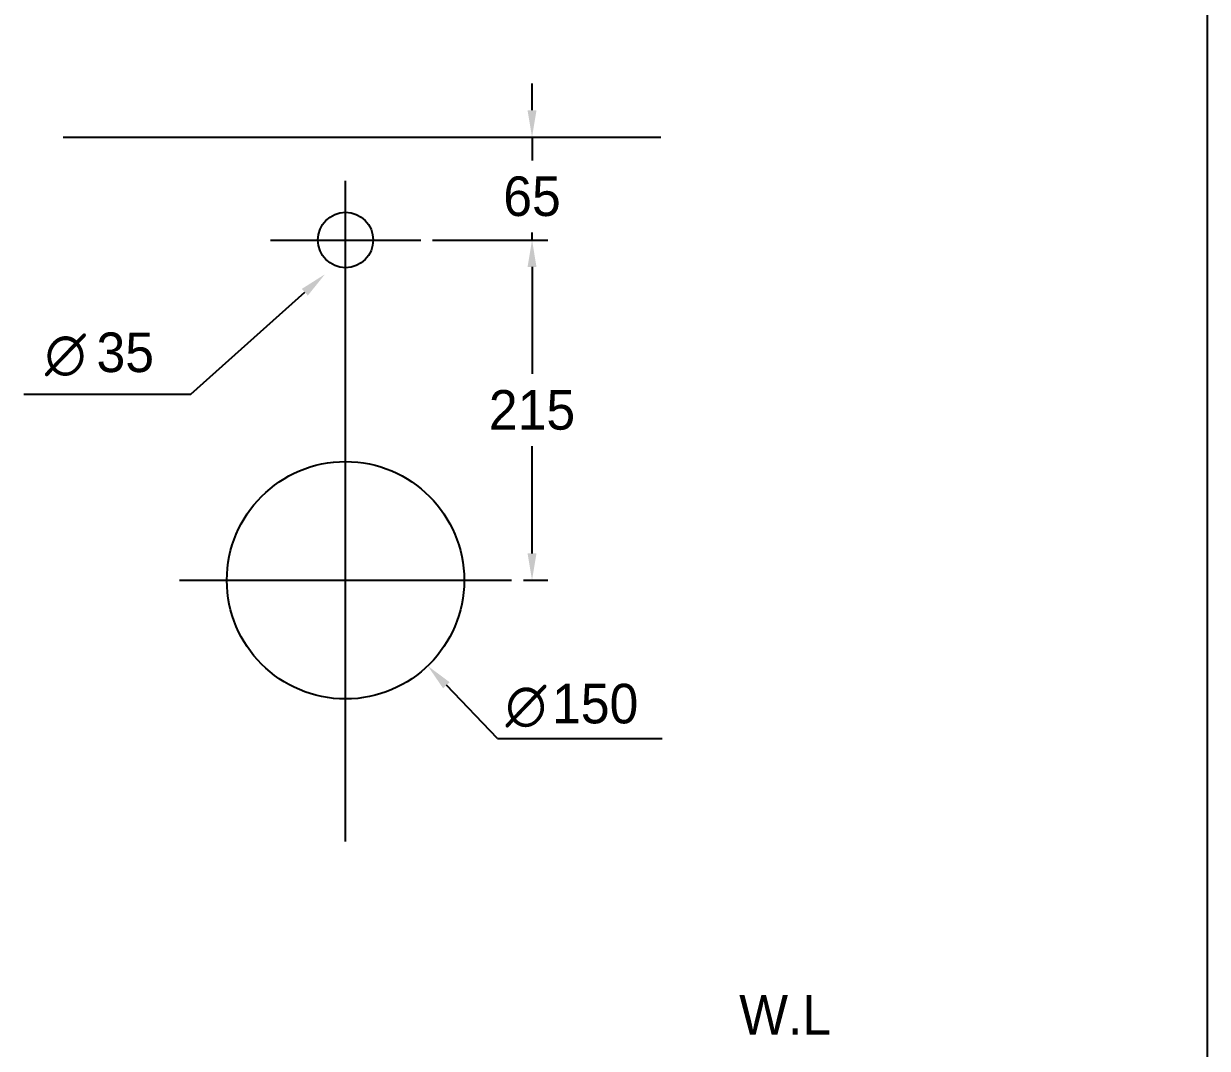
# Model space of a CAD drawing. Header units: millimetres. Extents: x 0 to 1800, y -67 to 2530.
# Drawn here: x 1052 to 1800, y 1235 to 1883 of the extents above; entities that cross this region are included whole.
import ezdxf
from ezdxf.enums import TextEntityAlignment as Align
from ezdxf.lldxf.tags import DXFTag

# ---------------------------------------------------------------- set-up
doc = ezdxf.new("R2010")
doc.units = ezdxf.units.MM
for name, color, linetype in [('TEXT', 7, 'Continuous'), ('도각라인', 255, 'Continuous'), ('외형선', 3, 'Continuous'), ('중심선', 1, 'DASHED'), ('치수선', 7, 'Continuous')]:
    doc.layers.add(name, color=color, linetype=linetype)
doc.styles.add('140911', font='HBATANG.TTF', dxfattribs={"height": 23})
doc.styles.add('____', font='')
doc.styles.add('타이틀', font='H2GTRM.TTF', dxfattribs={"height": 25})
doc.styles.get('____').set_extended_font_data('굴림')
tags = doc.linetypes.add('DASHDOT', pattern=[70, 31, -13, 13, -13]).pattern_tags.tags
tags[10:11] = [DXFTag(74, 4), DXFTag(75, 0), DXFTag(340, '0'), DXFTag(46, 0.0), DXFTag(50, 0.0), DXFTag(44, 0.0), DXFTag(45, 0.0)]
tags[8:9] = [DXFTag(74, 4), DXFTag(75, 0), DXFTag(340, '0'), DXFTag(46, 0.0), DXFTag(50, 0.0), DXFTag(44, 0.0), DXFTag(45, 0.0)]
tags[6:7] = [DXFTag(74, 4), DXFTag(75, 0), DXFTag(340, '0'), DXFTag(46, 0.0), DXFTag(50, 0.0), DXFTag(44, 0.0), DXFTag(45, 0.0)]
tags[4:5] = [DXFTag(74, 4), DXFTag(75, 0), DXFTag(340, '0'), DXFTag(46, 0.0), DXFTag(50, 0.0), DXFTag(44, 0.0), DXFTag(45, 0.0)]
tags = doc.linetypes.add('DASHED', pattern=[25.72, 12.86, -12.86]).pattern_tags.tags
tags[6:7] = [DXFTag(74, 4), DXFTag(75, 0), DXFTag(340, '0'), DXFTag(46, 0.0), DXFTag(50, 0.0), DXFTag(44, 0.0), DXFTag(45, 0.0)]
tags[4:5] = [DXFTag(74, 4), DXFTag(75, 0), DXFTag(340, '0'), DXFTag(46, 0.0), DXFTag(50, 0.0), DXFTag(44, 0.0), DXFTag(45, 0.0)]
doc.dimstyles.new('MSADIM', dxfattribs={"dimtxt": 33, "dimasz": 17, "dimexe": 10, "dimexo": 7.5, "dimgap": 10, "dimtad": 0, "dimtih": 1, "dimtoh": 1, "dimdec": 0, "dimzin": 1, "dimdsep": 46, "dimtxsty": '____', "dimcen": 11.25, "dimadec": 0, "dimazin": 0, "dimtfac": 1, "dimtdec": 0, "dimtix": 1, "dimtmove": 0, "dimatfit": 3, "dimfxl": 1, "dimtolj": 1, "dimtzin": 1, "dimarcsym": 0})

# ---------------------------------------------------------------- blocks, each defined once
blk = doc.blocks.new('*D5')
at = {"layer": '치수선', "color": 0, "linetype": 'Continuous', "lineweight": -2, "transparency": 16777216}
for p, q in [((1373.09, 1827.88), (1373.09, 1844.88)), ((1363.83, 1810.88), (1383.09, 1810.88)), ((1373.09, 1810.88), (1373.09, 1796.2)), ((1310.19, 1745.88), (1383.09, 1745.88)), ((1373.09, 1745.88), (1373.09, 1750.57)), ((1373.09, 1728.88), (1373.09, 1711.88))]:
    blk.add_line(p, q, dxfattribs=at)
at = {"layer": '치수선', "color": 0, "linetype": 'Continuous', "transparency": 16777216}
for points in [[(1370.26, 1827.88), (1375.92, 1827.88), (1373.09, 1810.88)], [(1370.26, 1728.88), (1375.92, 1728.88), (1373.09, 1745.88)]]:
    blk.add_solid(points, dxfattribs=at)
at = {"layer": '치수선', "color": 0, "linetype": 'Continuous', "transparency": 16777216, "insert": (1373.09, 1773.38), "char_height": 25, "attachment_point": 5, "style": '____'}
blk.add_mtext('\\A1;65', dxfattribs=at)
blk = doc.blocks.new('*D6')
at = {"layer": '치수선', "color": 0, "linetype": 'Continuous', "lineweight": -2, "transparency": 16777216}
for p, q in [((1310.19, 1745.88), (1383.09, 1745.88)), ((1373.09, 1728.88), (1373.09, 1661.23)), ((1373.09, 1547.88), (1373.09, 1615.53)), ((1367.69, 1530.88), (1383.09, 1530.88))]:
    blk.add_line(p, q, dxfattribs=at)
at = {"layer": '치수선', "color": 0, "linetype": 'Continuous', "transparency": 16777216}
for points in [[(1370.26, 1728.88), (1375.92, 1728.88), (1373.09, 1745.88)], [(1370.26, 1547.88), (1375.92, 1547.88), (1373.09, 1530.88)]]:
    blk.add_solid(points, dxfattribs=at)
at = {"layer": '치수선', "color": 0, "linetype": 'Continuous', "transparency": 16777216, "insert": (1373.09, 1638.38), "char_height": 25, "attachment_point": 5, "style": '____'}
blk.add_mtext('\\A1;215', dxfattribs=at)

msp = doc.modelspace()

# ---------------------------------------------------------------- linework, layer by layer
msp.add_line((1351.21, 1430.93), (1455.33, 1430.93))
at = {"layer": '도각라인', "color": 7}
msp.add_line((1800, 2530), (1800, 0), dxfattribs=at)
at = {"layer": '외형선', "linetype": 'Continuous'}
msp.add_line((1076.68, 1810.88), (1454.46, 1810.88), dxfattribs=at)
for centre, radius in [((1255.19, 1745.88), 17.5), ((1255.19, 1530.88), 75)]:
    msp.add_circle(centre, radius, dxfattribs=at)
at = {"layer": '중심선', "linetype": 'DASHDOT'}
for p, q in [((1255.19, 1365.88), (1255.19, 1783.38)), ((1207.69, 1745.88), (1302.69, 1745.88)), ((1150.19, 1530.88), (1360.19, 1530.88))]:
    msp.add_line(p, q, dxfattribs=at)
at = {"layer": '치수선'}
for p, q in [((1157.44, 1648.52), (1229.46, 1712.89)), ((1051.71, 1648.52), (1157.44, 1648.52)), ((1351.21, 1430.93), (1318.92, 1464.54))]:
    msp.add_line(p, q, dxfattribs=at)
for points in [[(1227.57, 1715.01), (1231.35, 1710.78), (1242.14, 1724.22)], [(1320.97, 1466.5), (1316.88, 1462.58), (1307.14, 1476.8)]]:
    msp.add_solid(points, dxfattribs=at)

# ---------------------------------------------------------------- texts
at = {"layer": 'TEXT', "style": '타이틀'}
msp.add_text('W.L', height=25, dxfattribs=at).set_placement((1533.14, 1256.29), align=Align.MIDDLE)
at = {"layer": '치수선'}
for s, style, p in [('∅', '140911', (1065.19, 1661.35)), ('35', '타이틀', (1097.75, 1662.43)), ('∅', '140911', (1356.35, 1439.44)), ('150', '타이틀', (1385.73, 1440.46))]:
    msp.add_text(s, height=25, dxfattribs=dict(at, style=style)).set_placement(p)

# ---------------------------------------------------------------- dimensions: what is measured, and where the dimension line sits
at = {"layer": '치수선', "linetype": 'Continuous'}
dim = msp.add_linear_dim(base=(1373.09, 1810.88), p1=(1302.69, 1745.88), p2=(1356.33, 1810.88), angle=90, dimstyle='MSADIM', override={"dimtxt": 25}, dxfattribs=at)
dim.commit()
dim.dimension.update_dxf_attribs({"geometry": '*D5', "text_midpoint": (1373.09, 1773.38), "dimtype": 160})
dim = msp.add_linear_dim(base=(1373.09, 1745.88), p1=(1360.19, 1530.88), p2=(1302.69, 1745.88), angle=90, dimstyle='MSADIM', override={"dimtxt": 25}, dxfattribs=at)
dim.commit()
dim.dimension.update_dxf_attribs({"geometry": '*D6', "text_midpoint": (1373.09, 1638.38)})

doc.saveas('drawing.dxf')
